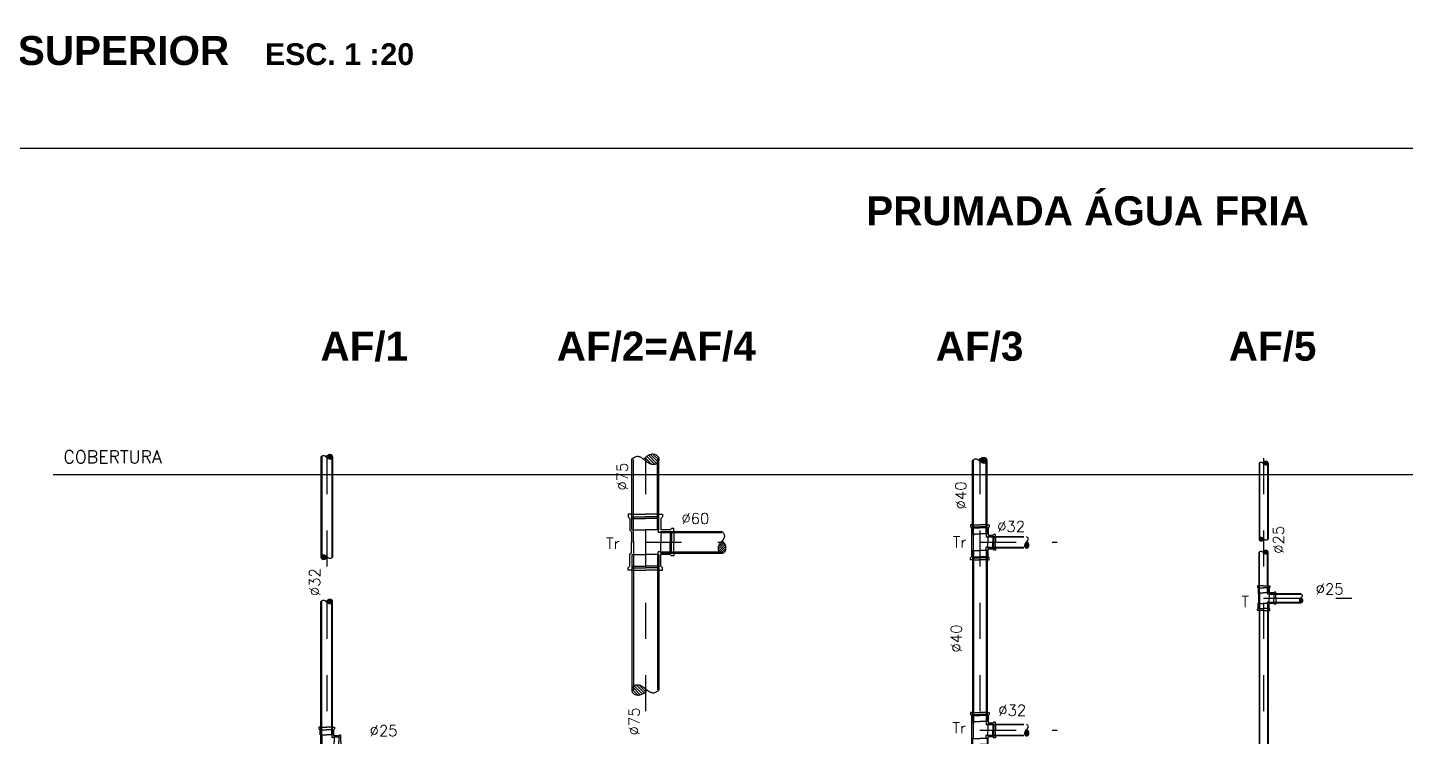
# Model space of a CAD drawing. Header units: millimetres. Extents: x -2485 to 3289, y -257 to 1952.
# Drawn here: x 19.762 to 23.568, y 3.752 to 5.712 of the extents above; entities that cross this region are included whole.
import ezdxf
from ezdxf.enums import TextEntityAlignment as Align

# ---------------------------------------------------------------- set-up
doc = ezdxf.new("R2010")
doc.units = ezdxf.units.MM
doc.header["$LTSCALE"] = 0.3
doc.linetypes.add('HID', pattern=[0.37, 0.07, -0.1, 0.03, -0.1, 0.07])
for name, color, linetype in [('AF', 4, 'Continuous'), ('TEX', 11, 'Continuous'), ('TEXTO', 3, 'Continuous'), ('TUB', 1, 'Continuous'), ('VISTAS', 1, 'Continuous')]:
    doc.layers.add(name, color=color, linetype=linetype)
doc.layers.add('IMPLANTAÇÃO  ÁGUA PLUVIAL', color=6, linetype='HID', lineweight=15)
doc.styles.add('ROMANS', font='romans.shx', dxfattribs={"height": 0.03})
doc.styles.add('SANSSERIFBOLD', font='sasb____.pfb')

# ---------------------------------------------------------------- blocks, each defined once
blk = doc.blocks.new('PN')
at = {"layer": 'TEX', "color": 3, "linetype": 'Continuous', "style": 'SANSSERIFBOLD'}
blk.add_text('ESC. 1 :', height=0.06, dxfattribs=at).set_placement((-0.078, 0.0123), align=Align.CENTER)
at = {"layer": 'TEX', "color": 9, "style": 'SANSSERIFBOLD'}
blk.add_attdef('NOME', text='', height=0.08, dxfattribs=at).set_placement((-0.3353, 0.0123), align=Align.RIGHT)
at = {"layer": 'TEX', "color": 3, "style": 'SANSSERIFBOLD'}
blk.add_attdef('ESCALA', (0.0825, 0.0123), '', height=0.06, dxfattribs=at)
blk = doc.blocks.new('25')
at = {"layer": 'TEX', "color": 9, "style": 'ROMANS'}
blk.add_text('%%c25', height=0.03, dxfattribs=at).set_placement((0, 0))
blk = doc.blocks.new('BA25')
at = {"layer": 'AF', "color": 7}
for p, q in [((-0.0038, -0.0051), (0.0017, 0.0004)), ((-0.0006, 0.0002), (-0.0011, -0.0004)), ((-0.0002, 0.0007), (-0.0006, 0.0002)), ((0.0002, 0.0011), (-0.0002, 0.0007)), ((0.0006, 0.0016), (0.0002, 0.0011)), ((0.0003, 0.0125), (0.0014, 0.0113)), ((0.0021, 0), (0.0005, 0.0015)), ((0.001, 0.0021), (0.0006, 0.0016)), ((0.0014, 0.0025), (0.001, 0.0021)), ((0.0014, 0.0113), (0.0022, 0.0103)), ((0.0017, 0.0029), (0.0014, 0.0025)), ((0.002, 0.0033), (0.0017, 0.0029)), ((0.0022, 0.0038), (0.002, 0.0033)), ((0.0033, -0.0014), (0.0021, 0)), ((0.0022, 0.0103), (0.0028, 0.0093)), ((0.0025, 0.0042), (0.0022, 0.0038)), ((0.0027, 0.0047), (0.0025, 0.0042)), ((0.0029, 0.0052), (0.0027, 0.0047)), ((0.0028, 0.0093), (0.0031, 0.0084)), ((0.0031, 0.0057), (0.0029, 0.0052)), ((0.0031, 0.0084), (0.0033, 0.0077)), ((0.0032, 0.0063), (0.0031, 0.0057)), ((0.0033, 0.0069), (0.0032, 0.0063)), ((0.0033, 0.0077), (0.0033, 0.0069)), ((-0.004, -0.0066), (-0.0041, -0.0072)), ((-0.0041, -0.0072), (-0.004, -0.0078)), ((-0.004, -0.0079), (0.0029, -0.001)), ((-0.0039, -0.0055), (-0.004, -0.0061)), ((-0.004, -0.0061), (-0.004, -0.0066)), ((-0.004, -0.0078), (-0.004, -0.0083)), ((-0.004, -0.0083), (-0.0039, -0.0089)), ((-0.0037, -0.005), (-0.0039, -0.0055)), ((-0.0039, -0.0089), (-0.0037, -0.0094)), ((-0.0036, -0.0045), (-0.0037, -0.005)), ((-0.0037, -0.0094), (-0.0035, -0.0099)), ((-0.0034, -0.004), (-0.0036, -0.0045)), ((-0.0035, -0.0099), (-0.0032, -0.0104)), ((-0.0034, -0.01), (0.004, -0.0025)), ((-0.0031, -0.0034), (-0.0034, -0.004)), ((-0.0032, -0.0104), (-0.0029, -0.0108)), ((-0.0029, -0.0029), (-0.0031, -0.0034)), ((-0.0026, -0.0024), (-0.0029, -0.0029)), ((-0.0029, -0.0108), (-0.0025, -0.0112)), ((-0.0022, -0.0019), (-0.0026, -0.0024)), ((-0.0025, -0.0112), (-0.0021, -0.0116)), ((-0.0023, -0.0114), (0.0048, -0.0044)), ((-0.0019, -0.0014), (-0.0022, -0.0019)), ((-0.0021, -0.0116), (-0.0017, -0.0119)), ((-0.0015, -0.0009), (-0.0019, -0.0014)), ((-0.0017, -0.0119), (-0.0012, -0.0121)), ((-0.0011, -0.0004), (-0.0015, -0.0009)), ((-0.0012, -0.0121), (-0.0007, -0.0123)), ((-0.0007, -0.0123), (-0.0002, -0.0124)), ((-0.0006, -0.0123), (0.0051, -0.0067)), ((-0.0002, -0.0124), (0.0003, -0.0125)), ((0.0003, -0.0125), (0.0007, -0.0125)), ((0.0007, -0.0125), (0.0012, -0.0124)), ((0.0012, -0.0124), (0.0016, -0.0123)), ((0.0016, -0.0123), (0.002, -0.0121)), ((0.002, -0.0121), (0.0024, -0.0119)), ((0.0024, -0.0119), (0.0028, -0.0117)), ((0.0028, -0.0117), (0.0032, -0.0114)), ((0.0032, -0.0114), (0.0035, -0.0111)), ((0.0041, -0.0027), (0.0033, -0.0014)), ((0.0035, -0.0111), (0.0037, -0.0108)), ((0.0037, -0.0108), (0.004, -0.0105)), ((0.004, -0.0105), (0.0042, -0.0102)), ((0.0047, -0.0039), (0.0041, -0.0027)), ((0.0042, -0.0102), (0.0044, -0.0098)), ((0.0044, -0.0098), (0.0046, -0.0093)), ((0.0046, -0.0093), (0.0048, -0.0088)), ((0.005, -0.0049), (0.0047, -0.0039)), ((0.0048, -0.0088), (0.0049, -0.0082)), ((0.0049, -0.0082), (0.005, -0.0075)), ((0.0051, -0.0059), (0.005, -0.0049)), ((0.005, -0.0075), (0.0051, -0.0068)), ((0.0051, -0.0068), (0.0051, -0.0059))]:
    blk.add_line(p, q, dxfattribs=at)
blk = doc.blocks.new('ba25t')
at = {"layer": 'AF', "color": 3}
for p, q in [((0, 0.0125), (0.0883, 0.0125)), ((0, 0.0108), (0.0883, 0.0108)), ((0, -0.0108), (0.0883, -0.0108)), ((0, -0.0125), (0.0883, -0.0125))]:
    blk.add_line(p, q, dxfattribs=at)
at = {"layer": 'AF'}
blk.add_blockref('BA25', (0.0883, 0), dxfattribs=at)
blk = doc.blocks.new('t25')
at = {"layer": 'AF', "color": 3}
for p, q in [((-0.0125, 0.034), (-0.017, 0.034)), ((-0.017, 0.034), (-0.017, 0.0305)), ((-0.015, 0.0285), (-0.017, 0.0305)), ((-0.015, 0.0285), (-0.015, 0.014)), ((-0.0133, 0.0122), (-0.015, 0.014)), ((-0.0133, -0.0122), (-0.0133, 0.0122)), ((-0.0125, 0.015), (-0.0125, 0.034)), ((0, 0.034), (-0.0125, 0.034)), ((-0.0125, 0.0285), (0, 0.0285)), ((-0.0125, 0.015), (0, 0.015)), ((-0.0125, 0.015), (-0.0108, 0.015)), ((-0.0108, 0.015), (-0.0108, -0.015)), ((0, 0.034), (0.0125, 0.034)), ((0.0125, 0.0285), (0, 0.0285)), ((0.0125, 0.015), (0, 0.015)), ((0.0108, 0.015), (0.0108, 0.0108)), ((0.015, 0.0108), (0.0108, 0.0108)), ((0.0125, 0.034), (0.017, 0.034)), ((0.0125, 0.015), (0.0125, 0.034)), ((0.015, 0.0285), (0.017, 0.0305)), ((0.015, 0.0285), (0.015, 0.015)), ((0.0285, 0.015), (0.015, 0.015)), ((0.015, 0.0125), (0.034, 0.0125)), ((0.015, 0.0125), (0.015, 0)), ((0.017, 0.034), (0.017, 0.0305)), ((0.0285, 0.015), (0.0305, 0.017)), ((0.0285, 0.0125), (0.0285, 0)), ((0.034, 0.017), (0.0305, 0.017)), ((0.034, 0.0125), (0.034, 0.017)), ((0.034, 0), (0.034, 0.0125)), ((-0.015, -0.0285), (-0.017, -0.0305)), ((-0.017, -0.034), (-0.017, -0.0305)), ((-0.0125, -0.034), (-0.017, -0.034)), ((-0.0133, -0.0122), (-0.015, -0.014)), ((-0.015, -0.0285), (-0.015, -0.014)), ((-0.0125, -0.015), (-0.0108, -0.015)), ((-0.0125, -0.015), (0, -0.015)), ((-0.0125, -0.015), (-0.0125, -0.034)), ((-0.0125, -0.0285), (0, -0.0285)), ((0, -0.034), (-0.0125, -0.034)), ((0.0125, -0.015), (0, -0.015)), ((0.0125, -0.0285), (0, -0.0285)), ((0, -0.034), (0.0125, -0.034)), ((0.0108, -0.015), (0.0108, -0.0108)), ((0.015, -0.0108), (0.0108, -0.0108)), ((0.0125, -0.015), (0.0125, -0.034)), ((0.0125, -0.034), (0.017, -0.034)), ((0.015, -0.0125), (0.015, 0)), ((0.015, -0.0125), (0.034, -0.0125)), ((0.0285, -0.015), (0.015, -0.015)), ((0.015, -0.0285), (0.015, -0.015)), ((0.015, -0.0285), (0.017, -0.0305)), ((0.017, -0.034), (0.017, -0.0305)), ((0.0285, -0.0125), (0.0285, 0)), ((0.0285, -0.015), (0.0305, -0.017)), ((0.034, -0.017), (0.0305, -0.017)), ((0.034, 0), (0.034, -0.0125)), ((0.034, -0.0125), (0.034, -0.017))]:
    blk.add_line(p, q, dxfattribs=at)
blk = doc.blocks.new('32')
at = {"layer": 'TEX', "color": 9, "style": 'ROMANS'}
blk.add_text('%%c32', height=0.03, dxfattribs=at).set_placement((0, 0))
blk = doc.blocks.new('60')
at = {"layer": 'TEX', "color": 9, "style": 'ROMANS'}
blk.add_text('%%c60', height=0.03, dxfattribs=at).set_placement((0, 0))
blk = doc.blocks.new('75')
at = {"layer": 'TEX', "color": 9, "style": 'ROMANS'}
blk.add_text('%%c75', height=0.03, dxfattribs=at).set_placement((0, 0))
blk = doc.blocks.new('40')
at = {"layer": 'TEX', "color": 9, "style": 'ROMANS'}
blk.add_text('%%c40', height=0.03, dxfattribs=at).set_placement((0, 0))
blk = doc.blocks.new('t40x32')
at = {"layer": 'AF', "color": 3}
for p, q in [((-0.04825, 0.026), (-0.0427, 0.026)), ((-0.04825, 0.02), (-0.04825, 0.026)), ((-0.04825, 0.02), (-0.04825, 0)), ((-0.02325, 0.02), (-0.04825, 0.02)), ((-0.03995, 0.02325), (-0.0427, 0.026)), ((-0.0427, 0.02), (-0.0427, 0)), ((0.03995, 0.02325), (-0.03995, 0.02325)), ((-0.03995, 0.02), (-0.03995, 0)), ((-0.02325, 0.02), (-0.02325, 0)), ((-0.02325, 0.0176), (0.02325, 0.0176)), ((-0.02325, -0.02), (-0.02325, 0)), ((0.02325, 0.0176), (0.0176, 0.0176)), ((0.02325, 0.02), (0.02325, 0)), ((0.02325, 0.02), (0.04825, 0.02)), ((0.02325, -0.02), (0.02325, 0)), ((0.03995, 0.02325), (0.0427, 0.026)), ((0.03995, 0.02), (0.03995, 0)), ((0.04825, 0.026), (0.0427, 0.026)), ((0.0427, 0.02), (0.0427, 0)), ((0.04825, 0.02), (0.04825, 0.026)), ((0.04825, 0.02), (0.04825, 0)), ((-0.04825, -0.02), (-0.04825, 0)), ((-0.02325, -0.02), (-0.04825, -0.02)), ((-0.04825, -0.02), (-0.04825, -0.026)), ((-0.04825, -0.026), (-0.0427, -0.026)), ((-0.0427, -0.02), (-0.0427, 0)), ((-0.03995, -0.02325), (-0.0427, -0.026)), ((-0.03995, -0.02), (-0.03995, 0)), ((-0.03995, -0.02325), (-0.019, -0.02325)), ((-0.02325, -0.0176), (-0.0139, -0.0176)), ((-0.019, -0.0358), (-0.0215, -0.0383)), ((-0.019, -0.0358), (-0.019, -0.02325)), ((-0.016, -0.022), (-0.0139, -0.022)), ((-0.016, -0.022), (-0.016, -0.043)), ((-0.016, -0.0358), (0, -0.0358)), ((-0.0139, -0.022), (-0.0139, -0.0176)), ((-0.0139, -0.022), (0, -0.022)), ((0.0139, -0.022), (0, -0.022)), ((0.016, -0.0358), (0, -0.0358)), ((0.02325, -0.0176), (0.0139, -0.0176)), ((0.0139, -0.022), (0.0139, -0.0176)), ((0.016, -0.022), (0.0139, -0.022)), ((0.016, -0.022), (0.016, -0.043)), ((0.03995, -0.02325), (0.019, -0.02325)), ((0.019, -0.0358), (0.019, -0.02325)), ((0.019, -0.0358), (0.0215, -0.0383)), ((0.02325, -0.02), (0.04825, -0.02)), ((0.03995, -0.02), (0.03995, 0)), ((0.03995, -0.02325), (0.0427, -0.026)), ((0.0427, -0.02), (0.0427, 0)), ((0.04825, -0.026), (0.0427, -0.026)), ((0.04825, -0.02), (0.04825, 0)), ((0.04825, -0.02), (0.04825, -0.026)), ((-0.0215, -0.043), (-0.0215, -0.0383)), ((-0.016, -0.043), (-0.0215, -0.043)), ((-0.016, -0.0383), (0, -0.0383)), ((-0.016, -0.043), (0, -0.043)), ((0.00254, -0.0383), (0, -0.0383)), ((0.016, -0.043), (0, -0.043)), ((0.016, -0.0383), (0.00254, -0.0383)), ((0.016, -0.043), (0.0215, -0.043)), ((0.0215, -0.043), (0.0215, -0.0383))]:
    blk.add_line(p, q, dxfattribs=at)
blk = doc.blocks.new('BA40')
at = {"layer": 'AF', "color": 7}
for p, q in [((-0.0067, -0.0089), (0.0026, 0.0003)), ((-0.0014, 0.0002), (-0.0021, -0.0006)), ((-0.0008, 0.0011), (-0.0014, 0.0002)), ((-0.0001, 0.0018), (-0.0008, 0.0011)), ((0.0006, 0.0026), (-0.0001, 0.0018)), ((0, 0.02), (0.0018, 0.0181)), ((0.0029, 0), (0.0004, 0.0025)), ((0.0012, 0.0033), (0.0006, 0.0026)), ((0.0017, 0.004), (0.0012, 0.0033)), ((0.0022, 0.0047), (0.0017, 0.004)), ((0.0018, 0.0181), (0.0031, 0.0164)), ((0.0027, 0.0054), (0.0022, 0.0047)), ((0.0031, 0.006), (0.0027, 0.0054)), ((0.0048, -0.0023), (0.0029, 0)), ((0.0031, 0.0164), (0.004, 0.0149)), ((0.0035, 0.0067), (0.0031, 0.006)), ((0.0039, 0.0075), (0.0035, 0.0067)), ((0.0042, 0.0083), (0.0039, 0.0075)), ((0.004, 0.0149), (0.0046, 0.0135)), ((0.0044, 0.0091), (0.0042, 0.0083)), ((0.0047, 0.0101), (0.0044, 0.0091)), ((0.0046, 0.0135), (0.0048, 0.0122)), ((0.0048, 0.0111), (0.0047, 0.0101)), ((0.0048, 0.0122), (0.0048, 0.0111)), ((-0.0068, -0.0097), (-0.0069, -0.0106)), ((-0.0069, -0.0106), (-0.0069, -0.0115)), ((-0.0069, -0.0115), (-0.0069, -0.0124)), ((-0.0069, -0.0124), (-0.0068, -0.0133)), ((-0.0068, -0.0132), (0.0045, -0.0019)), ((-0.0066, -0.0088), (-0.0068, -0.0097)), ((-0.0068, -0.0133), (-0.0066, -0.0142)), ((-0.0064, -0.008), (-0.0066, -0.0088)), ((-0.0066, -0.0142), (-0.0064, -0.015)), ((-0.0062, -0.0071), (-0.0064, -0.008)), ((-0.0064, -0.015), (-0.006, -0.0159)), ((-0.0059, -0.0063), (-0.0062, -0.0071)), ((-0.006, -0.0159), (-0.0056, -0.0166)), ((-0.0055, -0.0055), (-0.0059, -0.0063)), ((-0.0057, -0.0164), (0.0062, -0.0044)), ((-0.0056, -0.0166), (-0.0051, -0.0173)), ((-0.005, -0.0047), (-0.0055, -0.0055)), ((-0.0051, -0.0173), (-0.0045, -0.018)), ((-0.0046, -0.0039), (-0.005, -0.0047)), ((-0.004, -0.0031), (-0.0046, -0.0039)), ((-0.0045, -0.018), (-0.0038, -0.0185)), ((-0.0034, -0.0022), (-0.004, -0.0031)), ((-0.0038, -0.0185), (0.0074, -0.0074)), ((-0.0038, -0.0185), (-0.0031, -0.019)), ((-0.0028, -0.0014), (-0.0034, -0.0022)), ((-0.0031, -0.019), (-0.0023, -0.0194)), ((-0.0021, -0.0006), (-0.0028, -0.0014)), ((-0.0023, -0.0194), (-0.0016, -0.0197)), ((-0.0016, -0.0197), (-0.0008, -0.0199)), ((-0.0009, -0.0199), (0.0076, -0.0113)), ((-0.0008, -0.0199), (0, -0.02)), ((0, -0.02), (0.0008, -0.02)), ((0.0008, -0.02), (0.0015, -0.0199)), ((0.0015, -0.0199), (0.0022, -0.0197)), ((0.0022, -0.0197), (0.0028, -0.0194)), ((0.0028, -0.0194), (0.0035, -0.0191)), ((0.0035, -0.0191), (0.0041, -0.0187)), ((0.0041, -0.0187), (0.0046, -0.0183)), ((0.0046, -0.0183), (0.0051, -0.0178)), ((0.0061, -0.0043), (0.0048, -0.0023)), ((0.0051, -0.0178), (0.0056, -0.0173)), ((0.0056, -0.0173), (0.006, -0.0168)), ((0.006, -0.0168), (0.0063, -0.0163)), ((0.007, -0.0062), (0.0061, -0.0043)), ((0.0063, -0.0163), (0.0066, -0.0156)), ((0.0066, -0.0156), (0.0069, -0.0149)), ((0.0069, -0.0149), (0.0072, -0.0141)), ((0.0075, -0.0079), (0.007, -0.0062)), ((0.0072, -0.0141), (0.0074, -0.0131)), ((0.0074, -0.0131), (0.0075, -0.012)), ((0.0077, -0.0094), (0.0075, -0.0079)), ((0.0075, -0.012), (0.0077, -0.0108)), ((0.0077, -0.0108), (0.0077, -0.0094))]:
    blk.add_line(p, q, dxfattribs=at)
blk = doc.blocks.new('BA32')
at = {"layer": 'AF', "color": 7}
for p, q in [((-0.0053, -0.0071), (0.0021, 0.0003)), ((-0.0012, 0.0002), (-0.0017, -0.0005)), ((-0.0006, 0.0008), (-0.0012, 0.0002)), ((-0.0001, 0.0015), (-0.0006, 0.0008)), ((0.0004, 0.0021), (-0.0001, 0.0015)), ((0, 0.016), (0.0014, 0.0145)), ((0.0024, 0), (0.0003, 0.002)), ((0.0009, 0.0027), (0.0004, 0.0021)), ((0.0014, 0.0032), (0.0009, 0.0027)), ((0.0014, 0.0145), (0.0025, 0.0132)), ((0.0018, 0.0037), (0.0014, 0.0032)), ((0.0022, 0.0043), (0.0018, 0.0037)), ((0.0025, 0.0048), (0.0022, 0.0043)), ((0.0039, -0.0018), (0.0024, 0)), ((0.0025, 0.0132), (0.0032, 0.0119)), ((0.0028, 0.0054), (0.0025, 0.0048)), ((0.0031, 0.006), (0.0028, 0.0054)), ((0.0033, 0.0066), (0.0031, 0.006)), ((0.0032, 0.0119), (0.0036, 0.0108)), ((0.0036, 0.0073), (0.0033, 0.0066)), ((0.0036, 0.0108), (0.0038, 0.0098)), ((0.0037, 0.008), (0.0036, 0.0073)), ((0.0039, 0.0089), (0.0037, 0.008)), ((0.0038, 0.0098), (0.0039, 0.0089)), ((-0.0054, -0.0078), (-0.0055, -0.0085)), ((-0.0055, -0.0085), (-0.0055, -0.0092)), ((-0.0055, -0.0092), (-0.0055, -0.0099)), ((-0.0055, -0.0099), (-0.0054, -0.0107)), ((-0.0054, -0.0106), (0.0036, -0.0015)), ((-0.0053, -0.0071), (-0.0054, -0.0078)), ((-0.0054, -0.0107), (-0.0053, -0.0114)), ((-0.0051, -0.0064), (-0.0053, -0.0071)), ((-0.0053, -0.0114), (-0.0051, -0.012)), ((-0.0049, -0.0057), (-0.0051, -0.0064)), ((-0.0051, -0.012), (-0.0048, -0.0127)), ((-0.0047, -0.0051), (-0.0049, -0.0057)), ((-0.0048, -0.0127), (-0.0045, -0.0133)), ((-0.0044, -0.0044), (-0.0047, -0.0051)), ((-0.0046, -0.0131), (0.005, -0.0035)), ((-0.0045, -0.0133), (-0.0041, -0.0139)), ((-0.004, -0.0038), (-0.0044, -0.0044)), ((-0.0041, -0.0139), (-0.0036, -0.0144)), ((-0.0036, -0.0031), (-0.004, -0.0038)), ((-0.0032, -0.0024), (-0.0036, -0.0031)), ((-0.0036, -0.0144), (-0.003, -0.0148)), ((-0.0027, -0.0018), (-0.0032, -0.0024)), ((-0.003, -0.0148), (0.0059, -0.0059)), ((-0.003, -0.0148), (-0.0025, -0.0152)), ((-0.0022, -0.0011), (-0.0027, -0.0018)), ((-0.0025, -0.0152), (-0.0019, -0.0155)), ((-0.0017, -0.0005), (-0.0022, -0.0011)), ((-0.0019, -0.0155), (-0.0012, -0.0158)), ((-0.0012, -0.0158), (-0.0006, -0.0159)), ((-0.0007, -0.0159), (0.0061, -0.0091)), ((-0.0006, -0.0159), (0, -0.016)), ((0, -0.016), (0.0006, -0.016)), ((0.0006, -0.016), (0.0012, -0.0159)), ((0.0012, -0.0159), (0.0017, -0.0158)), ((0.0017, -0.0158), (0.0023, -0.0155)), ((0.0023, -0.0155), (0.0028, -0.0153)), ((0.0028, -0.0153), (0.0032, -0.015)), ((0.0032, -0.015), (0.0037, -0.0146)), ((0.0037, -0.0146), (0.0041, -0.0143)), ((0.0049, -0.0035), (0.0039, -0.0018)), ((0.0041, -0.0143), (0.0044, -0.0139)), ((0.0044, -0.0139), (0.0048, -0.0135)), ((0.0048, -0.0135), (0.0051, -0.013)), ((0.0056, -0.005), (0.0049, -0.0035)), ((0.0051, -0.013), (0.0053, -0.0125)), ((0.0053, -0.0125), (0.0055, -0.0119)), ((0.0055, -0.0119), (0.0057, -0.0113)), ((0.006, -0.0063), (0.0056, -0.005)), ((0.0057, -0.0113), (0.0059, -0.0105)), ((0.0059, -0.0105), (0.006, -0.0096)), ((0.0061, -0.0076), (0.006, -0.0063)), ((0.006, -0.0096), (0.0061, -0.0087)), ((0.0061, -0.0087), (0.0061, -0.0076))]:
    blk.add_line(p, q, dxfattribs=at)
blk = doc.blocks.new('ta32t')
at = {"color": 3}
for p, q in [((0, 0.016), (0.1072, 0.016)), ((0, 0.0139), (0.1072, 0.0139)), ((0, -0.0139), (0.1072, -0.0139)), ((0, -0.016), (0.1072, -0.016))]:
    blk.add_line(p, q, dxfattribs=at)
at = {"layer": 'AF'}
blk.add_blockref('BA32', (0.1072, 0), dxfattribs=at)
blk = doc.blocks.new('t75x60')
at = {"layer": 'AF', "color": 3}
for p, q in [((-0.07725, 0.0375), (-0.07725, 0.0475)), ((-0.07725, 0.0475), (-0.0707, 0.0475)), ((-0.06595, 0.04275), (-0.0707, 0.0475)), ((-0.06595, 0.04275), (-0.0332, 0.04275)), ((-0.029, 0.03855), (-0.0332, 0.04275)), ((-0.029, 0.03855), (0, 0.03855)), ((0.029, 0.03855), (0, 0.03855)), ((0.029, 0.03855), (0.0332, 0.04275)), ((0.06595, 0.04275), (0.0332, 0.04275)), ((0.06595, 0.04275), (0.0707, 0.0475)), ((0.07725, 0.0475), (0.0707, 0.0475)), ((0.07725, 0.0375), (0.07725, 0.0475)), ((-0.03425, 0.0375), (-0.07725, 0.0375)), ((-0.07725, 0.0375), (-0.07725, 0)), ((-0.0707, 0.0375), (-0.0707, 0)), ((-0.06595, 0.0375), (-0.06595, 0)), ((-0.03425, 0.0375), (-0.03425, 0)), ((0.0027, 0.0333), (-0.03425, 0.0333)), ((-0.0027, 0.0333), (0.03425, 0.0333)), ((0.03425, 0.0375), (0.07725, 0.0375)), ((0.03425, 0.0375), (0.03425, 0)), ((0.06595, 0.0375), (0.06595, 0)), ((0.0707, 0.0375), (0.0707, 0)), ((0.07725, 0.0375), (0.07725, 0)), ((-0.07725, -0.0375), (-0.07725, 0)), ((-0.03425, -0.0375), (-0.07725, -0.0375)), ((-0.07725, -0.0375), (-0.07725, -0.0475)), ((-0.0707, -0.0375), (-0.0707, 0)), ((-0.06595, -0.0375), (-0.06595, 0)), ((-0.03425, -0.0375), (-0.03425, 0)), ((-0.03425, -0.0352), (-0.0267, -0.0352)), ((-0.0267, -0.04275), (-0.0267, -0.0352)), ((0.03425, -0.0352), (0.0267, -0.0352)), ((0.0267, -0.04275), (0.0267, -0.0352)), ((0.03425, -0.0375), (0.03425, 0)), ((0.03425, -0.0375), (0.07725, -0.0375)), ((0.06595, -0.0375), (0.06595, 0)), ((0.0707, -0.0375), (0.0707, 0)), ((0.07725, -0.0375), (0.07725, 0)), ((0.07725, -0.0375), (0.07725, -0.0475)), ((-0.07725, -0.0475), (-0.0707, -0.0475)), ((-0.06595, -0.04275), (-0.0707, -0.0475)), ((-0.06595, -0.04275), (-0.03425, -0.04275)), ((-0.03425, -0.06875), (-0.038, -0.0725)), ((-0.038, -0.07875), (-0.038, -0.0725)), ((-0.03425, -0.06875), (-0.03425, -0.04275)), ((-0.03, -0.04275), (-0.03, -0.07875)), ((-0.03, -0.04275), (0, -0.04275)), ((-0.03, -0.06875), (0, -0.06875)), ((-0.03, -0.0725), (0, -0.0725)), ((0.03, -0.04275), (0, -0.04275)), ((0.03, -0.06875), (0, -0.06875)), ((0.03, -0.0725), (0, -0.0725)), ((0.03, -0.04275), (0.03, -0.07875)), ((0.03425, -0.06875), (0.03425, -0.04275)), ((0.06595, -0.04275), (0.03425, -0.04275)), ((0.03425, -0.06875), (0.038, -0.0725)), ((0.038, -0.07875), (0.038, -0.0725)), ((0.06595, -0.04275), (0.0707, -0.0475)), ((0.07725, -0.0475), (0.0707, -0.0475)), ((-0.03, -0.07875), (-0.038, -0.07875)), ((-0.03, -0.07875), (0, -0.07875)), ((0.03, -0.07875), (0, -0.07875)), ((0.03, -0.07875), (0.038, -0.07875))]:
    blk.add_line(p, q, dxfattribs=at)
blk = doc.blocks.new('BA60')
at = {"layer": 'AF', "color": 7}
for p, q in [((-0.01, -0.0134), (0.0039, 0.0005)), ((-0.0022, 0.0004), (-0.0032, -0.0009)), ((-0.0011, 0.0016), (-0.0022, 0.0004)), ((-0.0001, 0.0028), (-0.0011, 0.0016)), ((0.0008, 0.0039), (-0.0001, 0.0028)), ((0, 0.03), (0.0027, 0.0272)), ((0.0044, 0), (0.0006, 0.0037)), ((0.0018, 0.005), (0.0008, 0.0039)), ((0.0026, 0.006), (0.0018, 0.005)), ((0.0034, 0.007), (0.0026, 0.006)), ((0.0027, 0.0272), (0.0047, 0.0247)), ((0.0041, 0.008), (0.0034, 0.007)), ((0.0047, 0.009), (0.0041, 0.008)), ((0.0072, -0.0034), (0.0044, 0)), ((0.0047, 0.0247), (0.006, 0.0224)), ((0.0053, 0.0101), (0.0047, 0.009)), ((0.0058, 0.0112), (0.0053, 0.0101)), ((0.0063, 0.0124), (0.0058, 0.0112)), ((0.006, 0.0224), (0.0068, 0.0203)), ((0.0067, 0.0137), (0.0063, 0.0124)), ((0.007, 0.0151), (0.0067, 0.0137)), ((0.0068, 0.0203), (0.0072, 0.0184)), ((0.0072, 0.0166), (0.007, 0.0151)), ((0.0072, 0.0184), (0.0072, 0.0166)), ((-0.0103, -0.0159), (-0.0104, -0.0173)), ((-0.0104, -0.0173), (-0.0103, -0.0186)), ((-0.0102, -0.0146), (-0.0103, -0.0159)), ((-0.0103, -0.0186), (-0.0102, -0.02)), ((-0.0102, -0.0199), (0.0068, -0.0029)), ((-0.01, -0.0133), (-0.0102, -0.0146)), ((-0.0102, -0.02), (-0.0099, -0.0213)), ((-0.0097, -0.012), (-0.01, -0.0133)), ((-0.0099, -0.0213), (-0.0095, -0.0226)), ((-0.0093, -0.0107), (-0.0097, -0.012)), ((-0.0095, -0.0226), (-0.009, -0.0238)), ((-0.0088, -0.0095), (-0.0093, -0.0107)), ((-0.009, -0.0238), (-0.0084, -0.0249)), ((-0.0082, -0.0083), (-0.0088, -0.0095)), ((-0.0086, -0.0245), (0.0093, -0.0066)), ((-0.0084, -0.0249), (-0.0076, -0.026)), ((-0.0076, -0.007), (-0.0082, -0.0083)), ((-0.0068, -0.0058), (-0.0076, -0.007)), ((-0.0076, -0.026), (-0.0067, -0.0269)), ((-0.006, -0.0046), (-0.0068, -0.0058)), ((-0.0067, -0.0269), (-0.0057, -0.0278)), ((-0.0051, -0.0033), (-0.006, -0.0046)), ((-0.0057, -0.0278), (-0.0046, -0.0285)), ((-0.0056, -0.0278), (0.011, -0.0112)), ((-0.0042, -0.0021), (-0.0051, -0.0033)), ((-0.0046, -0.0285), (-0.0035, -0.0291)), ((-0.0032, -0.0009), (-0.0042, -0.0021)), ((-0.0035, -0.0291), (-0.0023, -0.0295)), ((-0.0023, -0.0295), (-0.0012, -0.0298)), ((-0.0014, -0.0298), (0.0114, -0.017)), ((-0.0012, -0.0298), (0, -0.03)), ((0, -0.03), (0.0011, -0.03)), ((0.0011, -0.03), (0.0022, -0.0298)), ((0.0022, -0.0298), (0.0033, -0.0296)), ((0.0033, -0.0296), (0.0043, -0.0292)), ((0.0043, -0.0292), (0.0052, -0.0287)), ((0.0052, -0.0287), (0.0061, -0.0281)), ((0.0061, -0.0281), (0.0069, -0.0274)), ((0.0069, -0.0274), (0.0077, -0.0267)), ((0.0092, -0.0065), (0.0072, -0.0034)), ((0.0077, -0.0267), (0.0083, -0.026)), ((0.0083, -0.026), (0.0089, -0.0252)), ((0.0089, -0.0252), (0.0095, -0.0244)), ((0.0105, -0.0093), (0.0092, -0.0065)), ((0.0095, -0.0244), (0.01, -0.0234)), ((0.01, -0.0234), (0.0104, -0.0223)), ((0.0104, -0.0223), (0.0107, -0.0211)), ((0.0112, -0.0119), (0.0105, -0.0093)), ((0.0107, -0.0211), (0.0111, -0.0197)), ((0.0111, -0.0197), (0.0113, -0.0181)), ((0.0115, -0.0142), (0.0112, -0.0119)), ((0.0113, -0.0181), (0.0115, -0.0162)), ((0.0115, -0.0162), (0.0115, -0.0142))]:
    blk.add_line(p, q, dxfattribs=at)
blk = doc.blocks.new('ta60t')
at = {"layer": 'AF', "color": 3}
for p, q in [((0, 0.03), (0.1684, 0.03)), ((0, 0.0267), (0.1684, 0.0267)), ((0, -0.0267), (0.1684, -0.0267)), ((0, -0.03), (0.1684, -0.03))]:
    blk.add_line(p, q, dxfattribs=at)
at = {"layer": 'AF'}
blk.add_blockref('BA60', (0.1684, 0), dxfattribs=at)
blk = doc.blocks.new('BA75')
at = {"layer": 'AF', "color": 7}
for p, q in [((-0.0126, -0.0169), (0.0049, 0.0006)), ((-0.0027, 0.0005), (-0.004, -0.0011)), ((-0.0014, 0.002), (-0.0027, 0.0005)), ((-0.0002, 0.0035), (-0.0014, 0.002)), ((0.0011, 0.0049), (-0.0002, 0.0035)), ((0, 0.0378), (0.0034, 0.0343)), ((0.0056, 0), (0.0008, 0.0046)), ((0.0022, 0.0063), (0.0011, 0.0049)), ((0.0033, 0.0076), (0.0022, 0.0063)), ((0.0042, 0.0089), (0.0033, 0.0076)), ((0.0034, 0.0343), (0.0059, 0.0311)), ((0.0051, 0.0101), (0.0042, 0.0089)), ((0.0059, 0.0114), (0.0051, 0.0101)), ((0.0091, -0.0043), (0.0056, 0)), ((0.0059, 0.0311), (0.0076, 0.0282)), ((0.0066, 0.0127), (0.0059, 0.0114)), ((0.0073, 0.0141), (0.0066, 0.0127)), ((0.0079, 0.0156), (0.0073, 0.0141)), ((0.0076, 0.0282), (0.0086, 0.0255)), ((0.0084, 0.0172), (0.0079, 0.0156)), ((0.0088, 0.019), (0.0084, 0.0172)), ((0.0086, 0.0255), (0.0091, 0.0231)), ((0.0091, 0.021), (0.0088, 0.019)), ((0.0091, 0.0231), (0.0091, 0.021)), ((-0.013, -0.02), (-0.0131, -0.0218)), ((-0.0131, -0.0218), (-0.013, -0.0235)), ((-0.0128, -0.0184), (-0.013, -0.02)), ((-0.013, -0.0235), (-0.0128, -0.0252)), ((-0.0129, -0.025), (0.0086, -0.0036)), ((-0.0126, -0.0167), (-0.0128, -0.0184)), ((-0.0128, -0.0252), (-0.0125, -0.0268)), ((-0.0122, -0.0151), (-0.0126, -0.0167)), ((-0.0125, -0.0268), (-0.012, -0.0284)), ((-0.0117, -0.0135), (-0.0122, -0.0151)), ((-0.012, -0.0284), (-0.0114, -0.03)), ((-0.0111, -0.012), (-0.0117, -0.0135)), ((-0.0114, -0.03), (-0.0106, -0.0314)), ((-0.0103, -0.0104), (-0.0111, -0.012)), ((-0.0109, -0.0309), (0.0117, -0.0084)), ((-0.0106, -0.0314), (-0.0096, -0.0327)), ((-0.0095, -0.0089), (-0.0103, -0.0104)), ((-0.0096, -0.0327), (-0.0084, -0.0339)), ((-0.0086, -0.0073), (-0.0095, -0.0089)), ((-0.0076, -0.0058), (-0.0086, -0.0073)), ((-0.0084, -0.0339), (-0.0072, -0.035)), ((-0.0065, -0.0042), (-0.0076, -0.0058)), ((-0.0072, -0.035), (-0.0058, -0.0359)), ((-0.0071, -0.0351), (0.0139, -0.0141)), ((-0.0053, -0.0026), (-0.0065, -0.0042)), ((-0.0058, -0.0359), (-0.0044, -0.0366)), ((-0.004, -0.0011), (-0.0053, -0.0026)), ((-0.0044, -0.0366), (-0.0029, -0.0372)), ((-0.0029, -0.0372), (-0.0015, -0.0376)), ((-0.0017, -0.0376), (0.0144, -0.0214)), ((-0.0015, -0.0376), (0, -0.0378)), ((0, -0.0378), (0.0014, -0.0378)), ((0.0014, -0.0378), (0.0028, -0.0376)), ((0.0028, -0.0376), (0.0041, -0.0372)), ((0.0041, -0.0372), (0.0054, -0.0367)), ((0.0054, -0.0367), (0.0066, -0.0361)), ((0.0066, -0.0361), (0.0077, -0.0354)), ((0.0077, -0.0354), (0.0087, -0.0346)), ((0.0087, -0.0346), (0.0096, -0.0337)), ((0.0116, -0.0082), (0.0091, -0.0043)), ((0.0096, -0.0337), (0.0105, -0.0328)), ((0.0105, -0.0328), (0.0113, -0.0318)), ((0.0113, -0.0318), (0.012, -0.0307)), ((0.0132, -0.0117), (0.0116, -0.0082)), ((0.012, -0.0307), (0.0126, -0.0295)), ((0.0126, -0.0295), (0.0131, -0.0281)), ((0.0131, -0.0281), (0.0135, -0.0266)), ((0.0142, -0.015), (0.0132, -0.0117)), ((0.0135, -0.0266), (0.0139, -0.0248)), ((0.0139, -0.0248), (0.0143, -0.0228)), ((0.0145, -0.0179), (0.0142, -0.015)), ((0.0143, -0.0228), (0.0145, -0.0205)), ((0.0145, -0.0205), (0.0145, -0.0179))]:
    blk.add_line(p, q, dxfattribs=at)
blk = doc.blocks.new('ta75t')
at = {"layer": 'AF', "color": 3}
for p, q in [((0, 0.0375), (0.1944, 0.0375)), ((0, 0.0333), (0.1944, 0.0333)), ((0, -0.0333), (0.1944, -0.0333)), ((0, -0.0375), (0.1944, -0.0375))]:
    blk.add_line(p, q, dxfattribs=at)
at = {"layer": 'AF'}
blk.add_blockref('BA75', (0.1944, 0), dxfattribs=at)
blk = doc.blocks.new('t32x25')
at = {"layer": 'AF', "color": 3}
for p, q in [((-0.0215, 0.0391), (-0.0215, 0.0344)), ((-0.016, 0.0391), (-0.0215, 0.0391)), ((-0.016, 0.0181), (-0.016, 0.0391)), ((-0.016, 0.0391), (0, 0.0391)), ((0.016, 0.0391), (0, 0.0391)), ((0.016, 0.0391), (0.0215, 0.0391)), ((0.016, 0.0181), (0.016, 0.0391)), ((0.0215, 0.0391), (0.0215, 0.0344)), ((-0.019, 0.0319), (-0.0215, 0.0344)), ((-0.019, 0.0319), (-0.019, 0.019)), ((-0.0168, 0.0168), (-0.019, 0.019)), ((-0.0168, -0.0168), (-0.0168, 0.0168)), ((-0.0168, 0.0139), (-0.0168, 0)), ((-0.016, 0.0319), (0, 0.0319)), ((-0.016, 0.0181), (-0.0139, 0.0181)), ((-0.0139, 0.0181), (-0.0139, -0.0181)), ((-0.0139, 0.0181), (0, 0.0181)), ((0.016, 0.0319), (0, 0.0319)), ((0.0139, 0.0181), (0, 0.0181)), ((0.0139, 0.0181), (0.0139, 0.0108)), ((0.016, 0.0181), (0.0139, 0.0181)), ((0.0201, 0.0108), (0.0139, 0.0108)), ((0.019, 0.0319), (0.0215, 0.0344)), ((0.019, 0.0319), (0.019, 0.015)), ((0.0336, 0.015), (0.019, 0.015)), ((0.0201, 0.0125), (0.0201, 0)), ((0.0201, 0.0125), (0.0391, 0.0125)), ((0.0336, 0.015), (0.0356, 0.017)), ((0.0336, 0.0125), (0.0336, 0)), ((0.0391, 0.017), (0.0356, 0.017)), ((0.0391, 0.0125), (0.0391, 0.017)), ((0.0391, 0), (0.0391, 0.0125)), ((-0.019, -0.0319), (-0.0215, -0.0344)), ((-0.0215, -0.0391), (-0.0215, -0.0344)), ((-0.0168, -0.0168), (-0.019, -0.019)), ((-0.019, -0.0319), (-0.019, -0.019)), ((-0.016, -0.0181), (-0.016, -0.0391)), ((-0.016, -0.0181), (-0.0139, -0.0181)), ((-0.016, -0.0319), (0, -0.0319)), ((-0.0139, -0.0181), (0, -0.0181)), ((0.0139, -0.0181), (0, -0.0181)), ((0.016, -0.0319), (0, -0.0319)), ((0.0201, -0.0108), (0.0139, -0.0108)), ((0.0139, -0.0181), (0.0139, -0.0108)), ((0.016, -0.0181), (0.0139, -0.0181)), ((0.016, -0.0181), (0.016, -0.0391)), ((0.0336, -0.015), (0.019, -0.015)), ((0.019, -0.0319), (0.019, -0.015)), ((0.019, -0.0319), (0.0215, -0.0344)), ((0.0201, -0.0125), (0.0201, 0)), ((0.0201, -0.0125), (0.0391, -0.0125)), ((0.0215, -0.0391), (0.0215, -0.0344)), ((0.0336, -0.0125), (0.0336, 0)), ((0.0336, -0.015), (0.0356, -0.017)), ((0.0391, -0.017), (0.0356, -0.017)), ((0.0391, 0), (0.0391, -0.0125)), ((0.0391, -0.0125), (0.0391, -0.017)), ((-0.016, -0.0391), (-0.0215, -0.0391)), ((-0.016, -0.0391), (0, -0.0391)), ((0.016, -0.0391), (0, -0.0391)), ((0.016, -0.0391), (0.0215, -0.0391))]:
    blk.add_line(p, q, dxfattribs=at)

msp = doc.modelspace()

# ---------------------------------------------------------------- linework, layer by layer
at = {"color": 3}
for p, q in [((20.572218, 4.525526), (20.572218, 4.248289)), ((20.574318, 4.525526), (20.574318, 4.248289)), ((20.602118, 4.525526), (20.602118, 4.248289)), ((20.604218, 4.525526), (20.604218, 4.248289)), ((22.372467, 4.312645), (22.372467, 4.515478)), ((22.374867, 4.312645), (22.374867, 4.515478)), ((20.572218, 3.756925), (20.572218, 4.125416)), ((20.574318, 3.756925), (20.574318, 4.125416)), ((20.602118, 3.756925), (20.602118, 4.125416)), ((20.604218, 3.756925), (20.604218, 4.125416))]:
    msp.add_line(p, q, dxfattribs=at)
at = {"layer": 'AF', "color": 3}
for p, q in [((22.410067, 4.312645), (22.410067, 4.515478)), ((22.412467, 4.312645), (22.412467, 4.515478)), ((23.163838, 4.507951), (23.163838, 4.298132)), ((23.165538, 4.507951), (23.165538, 4.298132)), ((23.187138, 4.507951), (23.187138, 4.298132)), ((23.188838, 4.507951), (23.188838, 4.298132)), ((22.372467, 4.266145), (22.372467, 3.793512)), ((22.374867, 4.266145), (22.374867, 3.793512)), ((22.410067, 4.266145), (22.410067, 3.793512)), ((22.412467, 4.266145), (22.412467, 3.793512)), ((21.431012, 4.255145), (21.431012, 3.881514)), ((21.435212, 4.255145), (21.435212, 3.881514)), ((21.501812, 4.255145), (21.501812, 3.881514)), ((21.506012, 4.255145), (21.506012, 3.881514)), ((23.163838, 4.14985), (23.163838, 4.261584)), ((23.165538, 4.14985), (23.165538, 4.261584)), ((23.187138, 4.14985), (23.187138, 4.261584)), ((23.188838, 4.14985), (23.188838, 4.261584)), ((23.163838, 4.11985), (23.163838, 3.673363)), ((23.165538, 4.11985), (23.165538, 3.673363)), ((23.187138, 4.11985), (23.187138, 3.673363)), ((23.188838, 4.11985), (23.188838, 3.673363))]:
    msp.add_line(p, q, dxfattribs=at)
at = {"layer": 'TEX', "linetype": 'Continuous'}
msp.add_line((19.832103, 4.476935), (25.717926, 4.476935), dxfattribs=at)
at = {"layer": 'TUB'}
msp.add_line((33.04, 5.377703), (17.12, 5.377703), dxfattribs=at)
at = {"layer": 'TUB', "linetype": 'HID'}
for p, q in [((20.588218, 4.522151), (20.588218, 0.738825)), ((21.468512, 4.522151), (21.468512, 1.289395)), ((22.392467, 4.522151), (22.392467, 0.770262)), ((23.176338, 4.522151), (23.176338, 1.131955)), ((21.468512, 4.289395), (21.682101, 4.289395)), ((22.392467, 4.289395), (22.606056, 4.289395)), ((23.176338, 4.13485), (23.420459, 4.13485)), ((22.392467, 3.770262), (22.606056, 3.770262))]:
    msp.add_line(p, q, dxfattribs=at)

# ---------------------------------------------------------------- block references
at = {"layer": 'AF'}
for name, p, rotation in [('BA40', (22.392467, 4.515478), 90), ('BA25', (23.176338, 4.298132), 270), ('BA25', (23.176338, 4.261584), 90), ('BA32', (20.588218, 4.248289), 270), ('BA32', (20.588218, 4.125416), 90), ('BA75', (21.468512, 3.881514), 270)]:
    msp.add_blockref(name, p, dxfattribs=dict(at, rotation=rotation))
at = {"layer": 'IMPLANTAÇÃO  ÁGUA PLUVIAL', "linetype": 'HID', "rotation": 90}
for name, p in [('BA32', (20.588218, 4.525526)), ('ta75t', (21.468512, 4.323645)), ('t75x60', (21.468512, 4.289395)), ('t40x32', (22.392467, 4.289395)), ('t40x32', (22.392467, 3.770262))]:
    msp.add_blockref(name, p, dxfattribs=at)
at = {"layer": 'IMPLANTAÇÃO  ÁGUA PLUVIAL', "linetype": 'HID'}
for name, p in [('ta60t', (21.511262, 4.289395)), ('ta32t', (22.414467, 4.289395)), ('t32x25', (20.588218, 3.738825)), ('ta32t', (22.414467, 3.770262))]:
    msp.add_blockref(name, p, dxfattribs=at)
at = {"layer": 'TEXTO', "ltscale": 0.3}
msp.add_blockref('PN', (20.653831, 5.596606), dxfattribs=at).add_auto_attribs({'NOME': 'DETALHE ALIMENTAÇÃO RESERV. SUPERIOR', 'ESCALA': '20'})
at = {"layer": 'TEXTO', "linetype": 'Continuous', "rotation": 90}
msp.add_blockref('25', (23.232506, 4.257537), dxfattribs=at)
at = {"layer": 'TUB', "linetype": 'Continuous'}
for name, p in [('t25', (23.176338, 4.13485)), ('ba25t', (23.191338, 4.13485))]:
    msp.add_blockref(name, p, dxfattribs=at)
at = {"layer": 'VISTAS', "color": 2, "linetype": 'HID', "rotation": 90}
for name, p in [('75', (21.419665, 4.432171)), ('BA25', (23.176338, 4.507676)), ('40', (22.355149, 4.380309)), ('32', (20.570044, 4.140496)), ('40', (22.342518, 3.984751)), ('75', (21.452297, 3.755432))]:
    msp.add_blockref(name, p, dxfattribs=at)
at = {"layer": 'VISTAS', "color": 2, "linetype": 'HID'}
for name, p in [('60', (21.567942, 4.340018)), ('32', (22.440284, 4.31812)), ('25', (23.320299, 4.145004)), ('32', (22.443408, 3.809753)), ('25', (20.70672, 3.753299))]:
    msp.add_blockref(name, p, dxfattribs=at)

# ---------------------------------------------------------------- texts
at = {"layer": 'TEX', "color": 9}
for s, height, style, p in [('PRUMADA ÁGUA FRIA', 0.08, 'SANSSERIFBOLD', (22.078521, 5.165962)), ('Tr', 0.03, 'ROMANS', (22.318075, 4.274892)), ('Tr', 0.03, 'ROMANS', (21.359881, 4.27147)), ('T', 0.03, 'ROMANS', (23.115581, 4.109957)), ('Tr', 0.03, 'ROMANS', (22.316722, 3.761151))]:
    msp.add_text(s, height=height, dxfattribs=dict(at, style=style)).set_placement(p)
at = {"layer": 'TEXTO', "insert": (19.9965, 4.525497), "char_height": 0.035, "width": 1, "attachment_point": 5, "style": 'ROMANS'}
msp.add_mtext('COBERTURA', dxfattribs=at)
at = {"layer": 'TUB', "color": 9, "style": 'SANSSERIFBOLD'}
for s, p in [('AF/1', (20.570791, 4.791435)), ('AF/2=AF/4', (21.223732, 4.791435)), ('AF/3', (22.270712, 4.791435)), ('AF/5', (23.080136, 4.791435))]:
    msp.add_text(s, height=0.08, dxfattribs=at).set_placement(p)

doc.saveas('drawing.dxf')
